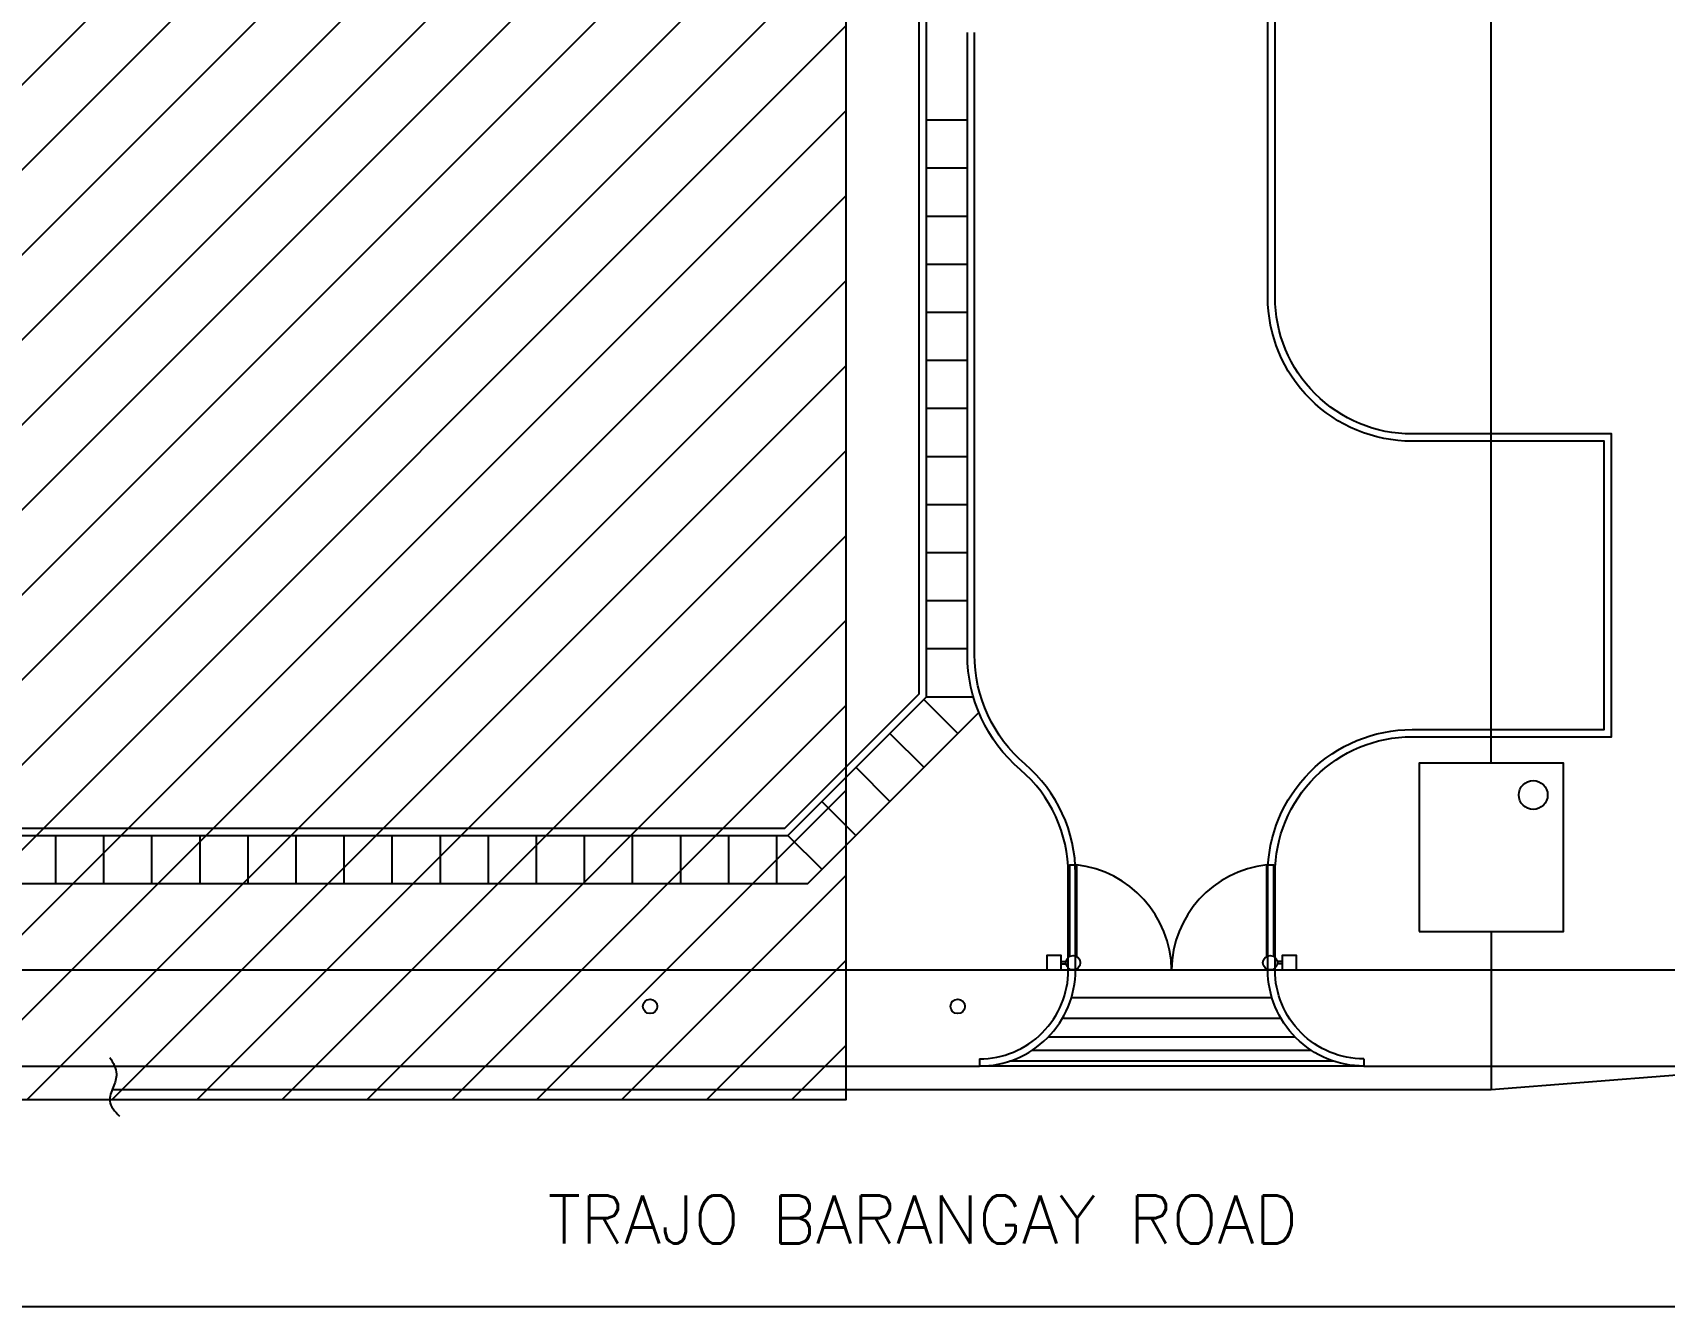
# Model space of a CAD drawing. Header units: inches. Extents: x 72602 to 350810, y -122122 to 43597.
# Drawn here: x 276451 to 310396, y -26403 to 97 of the extents above; entities that cross this region are included whole.
import ezdxf
from ezdxf.enums import TextEntityAlignment as Align

# ---------------------------------------------------------------- set-up
doc = ezdxf.new("R2010")
doc.units = ezdxf.units.IN
doc.header["$MEASUREMENT"] = 0
doc.layers.add('M-HVAC-EQPM-NEW', color=5, linetype='Continuous')
doc.layers.add('M-X-BKGD', color=8, linetype='Continuous')
doc.styles.add('SIMPLEX', font='simplex.shx')

msp = doc.modelspace()

# ---------------------------------------------------------------- hatches: boundary and pattern name
at = {"layer": 'M-HVAC-EQPM-NEW'}
h = msp.add_hatch(dxfattribs=at)
h.set_pattern_fill('ANSI31', color=1, scale=10000)
h.set_pattern_definition([(45, (111310, -84593.9), (-883.8835, 883.8835), [])])
h.paths.add_polyline_path([(249076, 11031), (293369, 11031), (293369, -22105), (249076, -22105)])

# ---------------------------------------------------------------- linework, layer by layer
at = {"layer": 'M-HVAC-EQPM-NEW', "color": 1}
msp.add_lwpolyline([(249076, 11031), (293369, 11031), (293369, -22105), (249076, -22105)], close=True, dxfattribs=at)
at = {"layer": 'M-X-BKGD', "ltscale": 0.1}
for p, q in [((306796, -15103), (306796, 3597)), ((306796, -15103), (306796, 3597)), ((306796, -18603), (306796, -21889)), ((306796, -18603), (306796, -21889))]:
    msp.add_line(p, q, dxfattribs=at)
at = {"layer": 'M-X-BKGD'}
for p, q in [((295046, -1718), (295896, -1718)), ((295046, -1718), (295896, -1718)), ((295046, -2718), (295896, -2718)), ((295046, -2718), (295896, -2718)), ((295046, -3718), (295896, -3718)), ((295046, -3718), (295896, -3718)), ((295046, -4718), (295896, -4718)), ((295046, -4718), (295896, -4718)), ((295046, -5718), (295896, -5718)), ((295046, -5718), (295896, -5718)), ((295046, -6718), (295896, -6718)), ((295046, -6718), (295896, -6718)), ((295046, -7718), (295896, -7718)), ((295046, -7718), (295896, -7718)), ((295046, -8718), (295896, -8718)), ((295046, -8718), (295896, -8718)), ((295046, -9718), (295896, -9718)), ((295046, -9718), (295896, -9718)), ((295046, -10718), (295896, -10718)), ((295046, -10718), (295896, -10718)), ((295046, -11718), (295896, -11718)), ((295046, -11718), (295896, -11718)), ((295046, -12718), (295896, -12718)), ((295046, -12718), (295896, -12718)), ((294990, -13774), (295697, -14481)), ((294990, -13774), (295697, -14481)), ((295046, -13718), (296020, -13718)), ((295046, -13718), (296020, -13718)), ((292576, -17603), (296134, -14045)), ((292576, -17603), (296134, -14045)), ((294283, -14481), (294990, -15188)), ((294283, -14481), (294990, -15188)), ((293576, -15188), (294283, -15896)), ((293576, -15188), (294283, -15896)), ((292869, -15896), (293576, -16603)), ((292869, -15896), (293576, -16603)), ((276926, -16603), (276926, -17603)), ((276926, -16603), (276926, -17603)), ((277926, -16603), (277926, -17603)), ((277926, -16603), (277926, -17603)), ((278926, -16603), (278926, -17603)), ((278926, -16603), (278926, -17603)), ((279926, -16603), (279926, -17603)), ((279926, -16603), (279926, -17603)), ((280926, -16603), (280926, -17603)), ((280926, -16603), (280926, -17603)), ((281926, -16603), (281926, -17603)), ((281926, -16603), (281926, -17603)), ((282926, -16603), (282926, -17603)), ((282926, -16603), (282926, -17603)), ((283926, -16603), (283926, -17603)), ((283926, -16603), (283926, -17603)), ((284926, -16603), (284926, -17603)), ((284926, -16603), (284926, -17603)), ((285926, -16603), (285926, -17603)), ((285926, -16603), (285926, -17603)), ((286926, -16603), (286926, -17603)), ((286926, -16603), (286926, -17603)), ((287926, -16603), (287926, -17603)), ((287926, -16603), (287926, -17603)), ((288926, -16603), (288926, -17603)), ((288926, -16603), (288926, -17603)), ((289926, -16603), (289926, -17603)), ((289926, -16603), (289926, -17603)), ((290926, -16603), (290926, -17603)), ((290926, -16603), (290926, -17603)), ((291926, -16603), (291926, -17603)), ((291926, -16603), (291926, -17603)), ((292162, -16603), (292869, -17310)), ((292162, -16603), (292869, -17310)), ((264076, -17603), (292576, -17603)), ((264076, -17603), (292576, -17603)), ((253326, -19403), (337046, -19403)), ((253326, -19403), (337046, -19403)), ((296146, -21253), (296146, -21403)), ((296146, -21253), (296146, -21403)), ((304146, -21253), (304146, -21403)), ((304146, -21253), (304146, -21403)), ((264976, -21403), (296146, -21403)), ((264976, -21403), (296146, -21403)), ((304146, -21403), (314178, -21403)), ((304146, -21403), (314178, -21403)), ((239212, -26403), (342536, -26403)), ((239212, -26403), (342536, -26403))]:
    msp.add_line(p, q, dxfattribs=at)
for points in [[(304146, -21403, -0.414214), (302146, -19403), (302146, -17403, -0.414214), (305146, -14403), (309146, -14403), (309146, -8403), (305146, -8403, -0.414214), (302146, -5403), (302146, 3597)], [(304146, -21403, -0.414214), (302146, -19403), (302146, -17403, -0.414214), (305146, -14403), (309146, -14403), (309146, -8403), (305146, -8403, -0.414214), (302146, -5403), (302146, 3597)], [(304146, -21253, -0.414214), (302296, -19403), (302296, -17403, -0.414214), (305146, -14553), (309296, -14553), (309296, -8253), (305146, -8253, -0.414214), (302296, -5403), (302296, 3597)], [(304146, -21253, -0.414214), (302296, -19403), (302296, -17403, -0.414214), (305146, -14553), (309296, -14553), (309296, -8253), (305146, -8253, -0.414214), (302296, -5403), (302296, 3597)], [(296146, -21253, 0.414214), (297996, -19403), (297996, -17403, 0.219217), (296998, -15237, -0.219217), (295896, -12843), (295896, 97)], [(296146, -21253, 0.414214), (297996, -19403), (297996, -17403, 0.219217), (296998, -15237, -0.219217), (295896, -12843), (295896, 97)], [(296146, -21403, 0.414214), (298146, -19403), (298146, -17403, 0.219217), (297096, -15123, -0.219217), (296046, -12843), (296046, 97)], [(296146, -21403, 0.414214), (298146, -19403), (298146, -17403, 0.219217), (297096, -15123, -0.219217), (296046, -12843), (296046, 97)]]:
    msp.add_lwpolyline(points, format="xyb", dxfattribs=at)
for points in [[(264076, -16603), (292162, -16603), (295046, -13718), (295046, 997)], [(264076, -16453), (292099, -16453), (294896, -13656), (294896, 997)], [(264076, -16603), (292162, -16603), (295046, -13718), (295046, 997)], [(264076, -16453), (292099, -16453), (294896, -13656), (294896, 997)]]:
    msp.add_lwpolyline(points, dxfattribs=at)
for points in [[(305296, -18603), (308296, -18603), (308296, -15103), (305296, -15103)], [(305296, -18603), (308296, -18603), (308296, -15103), (305296, -15103)], [(297546, -19403), (297846, -19403), (297846, -19103), (297546, -19103)], [(297546, -19403), (297846, -19403), (297846, -19103), (297546, -19103)], [(302446, -19403), (302746, -19403), (302746, -19103), (302446, -19103)], [(302446, -19403), (302746, -19403), (302746, -19103), (302446, -19103)]]:
    msp.add_lwpolyline(points, close=True, dxfattribs=at)
at = {"layer": 'M-X-BKGD', "ltscale": 0.2}
for points in [[(298028, -19119), (298028, -17219), (298163, -17219), (298163, -19119)], [(298028, -19119), (298028, -17219), (298163, -17219), (298163, -19119)], [(302128, -19119), (302128, -17219), (302263, -17219), (302263, -19119)], [(302128, -19119), (302128, -17219), (302263, -17219), (302263, -19119)], [(297846, -19228), (297948, -19228)], [(297846, -19228), (297948, -19228)], [(297846, -19278), (297948, -19278)], [(297846, -19278), (297948, -19278)], [(302446, -19228), (302344, -19228)], [(302446, -19228), (302344, -19228)], [(302446, -19278), (302344, -19278)], [(302446, -19278), (302344, -19278)], [(302231, -19982), (298060, -19982)], [(302231, -19982), (298060, -19982)], [(302393, -20411), (297898, -20411)], [(302393, -20411), (297898, -20411)], [(302716, -20802), (297575, -20802)], [(302716, -20802), (297575, -20802)], [(303521, -21303), (296771, -21303)], [(303521, -21303), (296771, -21303)], [(303052, -21077), (297240, -21077)], [(303052, -21077), (297240, -21077)], [(304146, -21403), (296146, -21403)], [(304146, -21403), (296146, -21403)]]:
    msp.add_lwpolyline(points, dxfattribs=at)
at = {"layer": 'M-X-BKGD', "ltscale": 0.1}
msp.add_lwpolyline([(278107, -21889), (306796, -21889), (316464, -21129)], dxfattribs=at)
msp.add_lwpolyline([(278107, -21889), (306796, -21889), (316464, -21129)], dxfattribs=at)
at = {"layer": 'M-X-BKGD'}
for centre, radius in [((307668, -15763), 300), ((307668, -15763), 300), ((289296, -20162), 150), ((289296, -20162), 150), ((295696, -20162), 150), ((295696, -20162), 150)]:
    msp.add_circle(centre, radius, dxfattribs=at)
at = {"layer": 'M-X-BKGD', "ltscale": 0.2}
for centre in [(298096, -19253), (298096, -19253), (302196, -19253), (302196, -19253)]:
    msp.add_circle(centre, 150, dxfattribs=at)
for centre, radius, start, end in [((297915, -19436), 2231, 0.8618, 83.6019), ((297915, -19436), 2231, 0.8618, 83.6019), ((302358, -19420), 2213, 95.9731, 179.5633), ((302358, -19420), 2213, 95.9731, 179.5633)]:
    msp.add_arc(centre, radius, start, end, dxfattribs=at)
at = {"layer": 'M-X-BKGD', "ltscale": 0.1, "end_tangent": (0.972291, -0.233775)}
msp.add_spline([(278060, -21223), (278193, -21569), (278127, -21842), (278057, -22134), (278257, -22446)], degree=3, dxfattribs=at)
msp.add_spline([(278060, -21223), (278193, -21569), (278127, -21842), (278057, -22134), (278257, -22446)], degree=3, dxfattribs=at)

# ---------------------------------------------------------------- texts
at = {"layer": 'M-X-BKGD', "style": 'SIMPLEX'}
msp.add_text('TRAJO BARANGAY ROAD', height=1000, dxfattribs=at).set_placement((294968, -25093), align=Align.CENTER)
msp.add_text('TRAJO BARANGAY ROAD', height=1000, dxfattribs=at).set_placement((294968, -25093), align=Align.CENTER)

doc.saveas('drawing.dxf')
